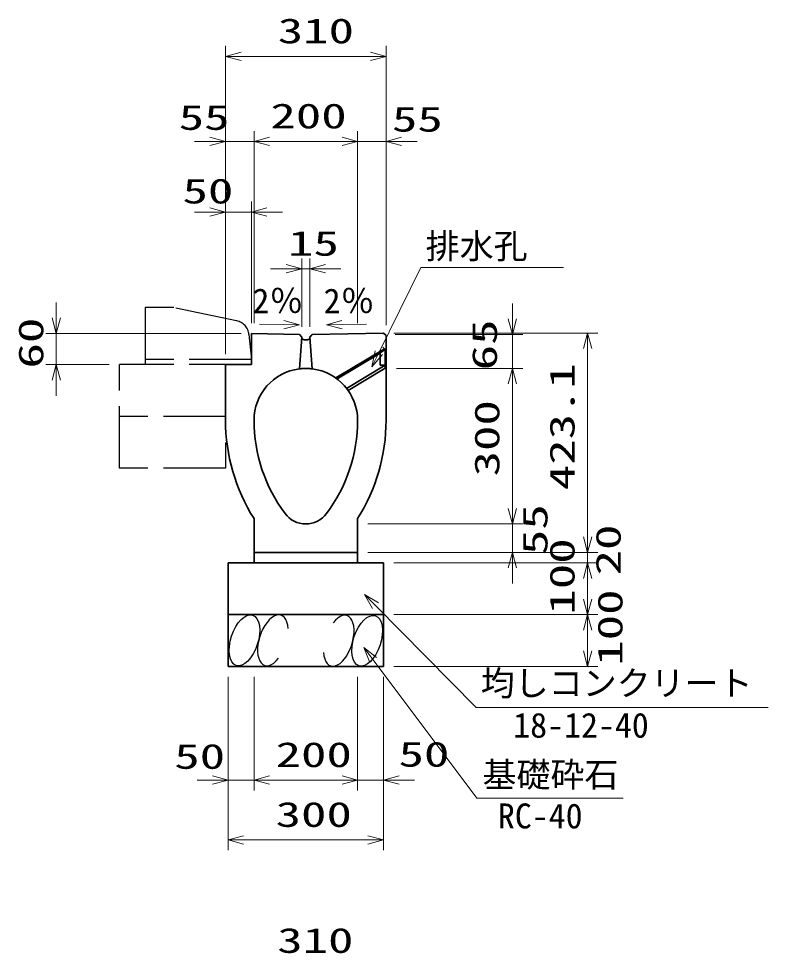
# Model space of a CAD drawing. Units: millimetres on the paper. Extents: x 15 to 1224, y 2 to 859.
# Drawn here: x 226.6 to 299, y 577.4 to 667.5 of the extents above; entities that cross this region are included whole.
import ezdxf
from ezdxf.enums import TextEntityAlignment as Align

# ---------------------------------------------------------------- set-up
doc = ezdxf.new("R2010")
doc.units = ezdxf.units.MM
doc.linetypes.add('DASHED', pattern=[7.5, 6, -1.5])
for name, color, linetype, lineweight in [('D-STR-DIM（寸法）', 7, 'Continuous', 13), ('D-STR-HTXT(均しCON-旗)', 7, 'Continuous', 13), ('D-STR-HTXT(基礎砕石-旗)', 7, 'Continuous', 13), ('D-STR-HTXT（WS-旗）', 7, 'Continuous', 13), ('D-STR-STRF(グリ)', 7, 'Continuous', 25), ('D-STR-STRF(歩車)', 7, 'DASHED', 25), ('D-STR（構造物WS）', 1, 'Continuous', 35), ('D-STR（構造物）', 1, 'Continuous', 35)]:
    doc.layers.add(name, color=color, linetype=linetype, lineweight=lineweight)
doc.styles.add('ＭＳ ゴシック', font='')
doc.styles.get('ＭＳ ゴシック').set_extended_font_data('MS Gothic')

# ---------------------------------------------------------------- blocks, each defined once
blk = doc.blocks.new('_Open30')
at = {"color": 7, "linetype": 'Continuous', "lineweight": 13}
for p, q in [((-1, 0.2679), (0, 0)), ((0, 0), (-1, -0.2679)), ((0, 0), (-1, 0))]:
    blk.add_line(p, q, dxfattribs=at)

msp = doc.modelspace()

# ---------------------------------------------------------------- linework, layer by layer
at = {"layer": 'D-STR-DIM（寸法）'}
for p, q in [((246.581, 656.693), (246.581, 664.902)), ((246.581, 656.693), (246.581, 664.902)), ((262.081, 656.693), (262.081, 664.902)), ((262.081, 656.693), (262.081, 664.902)), ((248.081, 663.902), (260.581, 663.902)), ((248.081, 663.902), (260.581, 663.902)), ((246.581, 635.161), (246.581, 656.693)), ((246.581, 635.161), (246.581, 656.693)), ((249.331, 638.156), (249.331, 656.693)), ((249.331, 638.156), (249.331, 656.693)), ((249.331, 638.156), (249.331, 656.693)), ((249.331, 638.156), (249.331, 656.693)), ((259.331, 638.156), (259.331, 656.693)), ((259.331, 638.156), (259.331, 656.693)), ((259.331, 638.156), (259.331, 656.693)), ((259.331, 638.156), (259.331, 656.693)), ((262.081, 637.961), (262.081, 656.693)), ((262.081, 637.961), (262.081, 656.693)), ((245.081, 655.693), (243.581, 655.693)), ((245.081, 655.693), (243.581, 655.693)), ((246.581, 655.693), (249.331, 655.693)), ((246.581, 655.693), (249.331, 655.693)), ((250.831, 655.693), (252.331, 655.693)), ((250.831, 655.693), (257.831, 655.693)), ((250.831, 655.693), (252.331, 655.693)), ((250.831, 655.693), (257.831, 655.693)), ((257.831, 655.693), (256.331, 655.693)), ((257.831, 655.693), (256.331, 655.693)), ((259.331, 655.693), (262.081, 655.693)), ((259.331, 655.693), (262.081, 655.693)), ((263.581, 655.693), (265.081, 655.693)), ((263.581, 655.693), (265.081, 655.693)), ((246.581, 635.161), (246.581, 649.884)), ((246.581, 635.161), (246.581, 649.884)), ((249.081, 638.161), (249.081, 649.884)), ((249.081, 638.161), (249.081, 649.884)), ((245.081, 648.884), (243.581, 648.884)), ((245.081, 648.884), (243.581, 648.884)), ((246.581, 648.884), (249.081, 648.884)), ((246.581, 648.884), (249.081, 648.884)), ((250.581, 648.884), (252.081, 648.884)), ((250.581, 648.884), (252.081, 648.884)), ((253.936, 637.812), (253.936, 644.406)), ((253.936, 637.812), (253.936, 644.406)), ((254.727, 637.796), (254.727, 644.406)), ((254.727, 637.796), (254.727, 644.406)), ((252.436, 643.406), (250.936, 643.406)), ((252.436, 643.406), (250.936, 643.406)), ((253.936, 643.406), (254.727, 643.406)), ((253.936, 643.406), (254.727, 643.406)), ((256.227, 643.406), (257.727, 643.406)), ((256.227, 643.406), (257.727, 643.406)), ((230.246, 638.661), (230.246, 640.161)), ((230.246, 638.661), (230.246, 640.161)), ((274.273, 638.568), (274.273, 640.068)), ((249.845, 638.076), (252.206, 638.028)), ((249.845, 638.076), (252.206, 638.028)), ((260.191, 638.071), (257.83, 638.024)), ((260.191, 638.071), (257.83, 638.024)), ((248.081, 637.161), (229.246, 637.161)), ((248.081, 637.161), (229.246, 637.161)), ((230.246, 634.161), (230.246, 637.161)), ((230.246, 634.161), (230.246, 637.161)), ((262.831, 637.206), (282.533, 637.206)), ((262.831, 637.206), (282.533, 637.206)), ((262.971, 637.068), (275.273, 637.068)), ((274.273, 633.791), (274.273, 637.068)), ((281.533, 617.541), (281.533, 635.706)), ((281.533, 617.541), (281.533, 635.706)), ((235.331, 634.161), (229.246, 634.161)), ((235.331, 634.161), (229.246, 634.161)), ((263.081, 633.791), (275.273, 633.791)), ((263.081, 633.791), (275.273, 633.791)), ((230.246, 632.661), (230.246, 631.161)), ((230.246, 632.661), (230.246, 631.161)), ((274.273, 620.291), (274.273, 632.291)), ((274.273, 632.291), (274.273, 630.791)), ((274.273, 620.291), (274.273, 621.791)), ((260.331, 618.791), (275.273, 618.791)), ((260.331, 618.791), (275.273, 618.791)), ((274.273, 616.041), (274.273, 618.791)), ((281.533, 617.541), (281.533, 619.041)), ((281.533, 617.541), (281.533, 619.041)), ((260.331, 616.041), (282.533, 616.041)), ((260.331, 616.041), (282.533, 616.041)), ((260.331, 616.041), (275.273, 616.041)), ((260.331, 616.041), (282.533, 616.041)), ((260.331, 616.041), (282.533, 616.041)), ((281.533, 615.041), (281.533, 616.041)), ((281.533, 615.041), (281.533, 616.041)), ((262.831, 615.041), (282.533, 615.041)), ((262.831, 615.041), (282.533, 615.041)), ((262.831, 615.041), (282.533, 615.041)), ((262.831, 615.041), (282.533, 615.041)), ((274.273, 614.541), (274.273, 613.041)), ((281.533, 611.541), (281.533, 613.541)), ((281.533, 613.541), (281.533, 612.041)), ((281.533, 611.541), (281.533, 613.541)), ((281.533, 613.541), (281.533, 612.041)), ((262.831, 610.041), (282.533, 610.041)), ((262.831, 610.041), (282.533, 610.041)), ((262.831, 610.041), (282.533, 610.041)), ((281.533, 606.541), (281.533, 608.541)), ((262.831, 605.041), (282.533, 605.041)), ((246.831, 604.041), (246.831, 593.074)), ((249.331, 604.041), (249.331, 593.074)), ((249.331, 604.041), (249.331, 593.074)), ((259.331, 604.041), (259.331, 593.074)), ((259.331, 604.041), (259.331, 593.074)), ((261.831, 604.041), (261.831, 593.074)), ((245.331, 594.074), (243.831, 594.074)), ((246.831, 594.074), (249.331, 594.074)), ((250.831, 594.074), (252.331, 594.074)), ((250.831, 594.074), (257.831, 594.074)), ((257.831, 594.074), (256.331, 594.074)), ((259.331, 594.074), (261.831, 594.074)), ((263.331, 594.074), (264.831, 594.074)), ((246.831, 593.074), (246.831, 587.3)), ((261.831, 593.074), (261.831, 587.3)), ((248.331, 588.3), (260.331, 588.3))]:
    msp.add_line(p, q, dxfattribs=at)
at = {"layer": 'D-STR-HTXT(均しCON-旗)'}
msp.add_lwpolyline([(298.979, 601.093), (270.771, 601.093), (261.048, 610.91)], dxfattribs=at)
at = {"layer": 'D-STR-HTXT(基礎砕石-旗)'}
msp.add_lwpolyline([(284.952, 592.344), (270.849, 592.344), (260.845, 605.67)], dxfattribs=at)
at = {"layer": 'D-STR-HTXT（WS-旗）'}
msp.add_lwpolyline([(279.208, 643.516), (265.419, 643.516), (261.378, 635.305)], dxfattribs=at)
at = {"layer": 'D-STR-STRF(グリ)'}
for centre, major_axis in [((248.406, 607.564), (0.79, 2.421)), ((260.255, 607.517), (-0.79, -2.421))]:
    msp.add_ellipse(centre, major_axis=major_axis, ratio=0.5139, dxfattribs=at)
for centre, major_axis in [((251.147, 607.564), (0.79, 2.421)), ((257.515, 607.517), (-0.79, -2.421))]:
    msp.add_ellipse(centre, major_axis=major_axis, ratio=0.5139, start_param=5.357556, end_param=10.375065, dxfattribs=at)
at = {"layer": 'D-STR-STRF(歩車)'}
for p, q in [((241.581, 639.661), (238.831, 639.661)), ((238.831, 639.661), (238.831, 634.161)), ((247.655, 638.386), (241.581, 639.661)), ((248.84, 637.068), (249.081, 634.661)), ((249.081, 634.161), (236.331, 634.161)), ((236.331, 624.161), (236.331, 634.161)), ((249.081, 634.661), (238.831, 634.661)), ((246.581, 634.161), (246.581, 624.161)), ((246.581, 629.161), (236.331, 629.161)), ((246.581, 624.161), (236.331, 624.161))]:
    msp.add_line(p, q, dxfattribs=at)
msp.add_arc((247.348, 636.918), 1.5, 5.71077, 78.15158, dxfattribs=at)
at = {"layer": 'D-STR（構造物WS）'}
for p, q in [((262.006, 635.611), (261.758, 635.858)), ((261.923, 635.694), (257.22, 632.872)), ((257.351, 632.776), (261.506, 635.268)), ((261.506, 635.311), (262.006, 635.611)), ((261.506, 634.111), (261.506, 635.311)), ((262.006, 633.811), (262.006, 635.611)), ((262.006, 634.111), (258.27, 631.869)), ((262.006, 634.111), (261.506, 634.111)), ((258.42, 631.668), (262.006, 633.819)), ((261.703, 633.636), (262.006, 633.811))]:
    msp.add_line(p, q, dxfattribs=at)
at = {"layer": 'D-STR（構造物）'}
for p, q in [((253.706, 637.068), (249.081, 637.161)), ((249.081, 637.161), (249.081, 634.161)), ((253.706, 637.068), (253.934, 636.814)), ((253.706, 637.068), (253.936, 636.812)), ((253.934, 636.814), (253.706, 633.752)), ((254.726, 636.814), (254.958, 633.751)), ((254.728, 636.814), (254.956, 637.068)), ((254.728, 636.814), (254.956, 637.068)), ((254.956, 637.068), (261.831, 637.206)), ((261.831, 637.206), (262.081, 636.961)), ((262.081, 636.961), (262.081, 628.791)), ((246.581, 634.161), (246.581, 628.791)), ((249.081, 634.161), (246.581, 634.161)), ((249.331, 619.301), (249.331, 616.041)), ((259.331, 616.041), (259.331, 619.301)), ((249.331, 615.041), (249.331, 617.131)), ((249.331, 616.041), (259.331, 616.041)), ((259.331, 615.996), (259.331, 614.996)), ((246.831, 615.041), (261.831, 615.041)), ((246.831, 615.041), (246.831, 605.041)), ((261.831, 605.041), (261.831, 615.041)), ((246.831, 610.041), (261.831, 610.041)), ((246.831, 605.041), (261.831, 605.041))]:
    msp.add_line(p, q, dxfattribs=at)
at = {"layer": 'D-STR（構造物）', "linetype": 'DASHED'}
for p in [(254.186, 636.564), (254.476, 636.564)]:
    msp.add_line(p, (254.331, 636.564), dxfattribs=at)
for centre, radius, start, end in [((254.184, 636.814), 0.25, 179.93762, 270), ((254.478, 636.814), 0.25, 270, 0.06238), ((254.33, 628.78), 5.011, 82.82494, 97.15522)]:
    msp.add_arc(centre, radius, start, end, dxfattribs=at)
at = {"layer": 'D-STR（構造物）'}
for centre, radius, start, end in [((254.331, 628.791), 5, 97.18519, 179.99805), ((254.331, 628.791), 5, 0, 82.81926), ((264.331, 628.791), 17.75, 180, 212.32053), ((264.331, 628.791), 15, 180, 216.86989), ((244.331, 628.791), 15, 323.1301, 0), ((244.331, 628.791), 17.75, 327.67947, 0), ((254.331, 621.291), 2.5, 216.86987, 323.13013)]:
    msp.add_arc(centre, radius, start, end, dxfattribs=at)

# ---------------------------------------------------------------- block references
at = {"layer": 'D-STR-DIM（寸法）', "xscale": 1.5, "yscale": 1.5}
for p, rotation in [((246.581, 663.902), 180), ((246.581, 663.902), 180), ((249.331, 655.693), 180), ((249.331, 655.693), 180), ((249.331, 655.693), 180), ((249.331, 655.693), 180), ((262.081, 655.693), 180), ((262.081, 655.693), 180), ((249.081, 648.884), 180), ((249.081, 648.884), 180), ((254.727, 643.406), 180), ((254.727, 643.406), 180), ((230.246, 637.161), 270), ((230.246, 637.161), 270), ((253.706, 637.998), 358.85424), ((253.706, 637.998), 358.85424), ((256.33, 637.994), 181.14576), ((256.33, 637.994), 181.14576), ((274.273, 637.068), 270), ((281.533, 637.206), 90), ((281.533, 637.206), 90), ((230.246, 634.161), 90), ((230.246, 634.161), 90), ((274.273, 633.791), 90), ((274.273, 633.791), 90), ((274.273, 618.791), 270), ((274.273, 618.791), 270), ((281.533, 616.041), 270), ((281.533, 616.041), 270), ((281.533, 616.041), 270), ((281.533, 616.041), 270), ((274.273, 616.041), 90), ((281.533, 615.041), 90), ((281.533, 615.041), 90), ((281.533, 615.041), 90), ((281.533, 615.041), 90), ((281.533, 610.041), 270), ((281.533, 610.041), 270), ((281.533, 610.041), 90), ((281.533, 605.041), 270), ((249.331, 594.074), 180), ((249.331, 594.074), 180), ((261.831, 594.074), 180), ((246.831, 588.3), 180)]:
    msp.add_blockref('_Open30', p, dxfattribs=dict(at, rotation=rotation))
for p in [(262.081, 663.902), (262.081, 663.902), (246.581, 655.693), (246.581, 655.693), (259.331, 655.693), (259.331, 655.693), (259.331, 655.693), (259.331, 655.693), (246.581, 648.884), (246.581, 648.884), (253.936, 643.406), (253.936, 643.406), (246.831, 594.074), (259.331, 594.074), (259.331, 594.074), (261.831, 588.3)]:
    msp.add_blockref('_Open30', p, dxfattribs=at)
at = {"layer": 'D-STR-HTXT(均しCON-旗)', "xscale": 1.5, "yscale": 1.5, "rotation": 134.72505}
msp.add_blockref('_Open30', (259.992, 611.976), dxfattribs=at)
at = {"layer": 'D-STR-HTXT(基礎砕石-旗)', "xscale": 1.5, "yscale": 1.5, "rotation": 126.89552}
msp.add_blockref('_Open30', (259.944, 606.87), dxfattribs=at)
at = {"layer": 'D-STR-HTXT（WS-旗）', "xscale": 1.5, "yscale": 1.5, "rotation": 243.798}
msp.add_blockref('_Open30', (260.716, 633.959), dxfattribs=at)

# ---------------------------------------------------------------- texts
at = {"layer": 'D-STR-DIM（寸法）', "style": 'ＭＳ ゴシック', "width": 1.5}
for s, p in [('310', (251.622, 664.439)), ('310', (251.622, 664.439)), ('200', (250.914, 656.231)), ('200', (250.914, 656.231)), ('55', (242.062, 656.087)), ('55', (242.062, 656.087)), ('55', (262.646, 655.917)), ('55', (262.646, 655.917)), ('50', (242.43, 648.986)), ('50', (242.43, 648.986)), ('15', (252.618, 643.943)), ('15', (252.618, 643.943)), ('50', (241.633, 594.441)), ('200', (251.414, 594.611)), ('50', (263.283, 594.649)), ('300', (251.414, 588.838)), ('310', (251.571, 576.681))]:
    msp.add_text(s, height=2.405, dxfattribs=at).set_placement(p, align=Align.BOTTOM_LEFT)
at = {"layer": 'D-STR-DIM（寸法）', "style": 'ＭＳ ゴシック'}
for rotation, p in [(0.01, (249.178, 638.387)), (0.01, (249.178, 638.387)), (359.99, (256.046, 638.383)), (359.99, (256.046, 638.383))]:
    msp.add_text('2％', height=2.405, rotation=rotation, dxfattribs=at).set_placement(p, align=Align.BOTTOM_LEFT)
at = {"layer": 'D-STR-DIM（寸法）', "style": 'ＭＳ ゴシック', "width": 1.5}
for s, p in [('60', (229.709, 633.786)), ('60', (229.709, 633.786)), ('65', (273.507, 633.612)), ('423.1', (280.996, 622.04)), ('423.1', (280.996, 622.04)), ('300', (273.736, 623.374)), ('55', (278.382, 615.783)), ('20', (285.448, 613.823)), ('20', (285.448, 613.823)), ('100', (280.996, 610.041)), ('100', (280.996, 610.041)), ('100', (285.62, 605.108))]:
    msp.add_text(s, height=2.405, rotation=90, dxfattribs=at).set_placement(p, align=Align.BOTTOM_LEFT)
at = {"layer": 'D-STR-HTXT(均しCON-旗)', "style": 'ＭＳ ゴシック'}
for s, p in [('均しコンクリート', (271.218, 601.504)), ('18-12-40', (274.352, 597.443))]:
    msp.add_text(s, height=2.405, dxfattribs=at).set_placement(p, align=Align.BOTTOM_LEFT)
at = {"layer": 'D-STR-HTXT(基礎砕石-旗)', "style": 'ＭＳ ゴシック'}
for s, p in [('基礎砕石', (271.384, 592.678)), ('RC-40', (272.872, 588.693))]:
    msp.add_text(s, height=2.405, dxfattribs=at).set_placement(p, align=Align.BOTTOM_LEFT)
at = {"layer": 'D-STR-HTXT（WS-旗）', "style": 'ＭＳ ゴシック'}
msp.add_text('排水孔', height=2.405, dxfattribs=at).set_placement((265.9, 643.668), align=Align.BOTTOM_LEFT)

doc.saveas('drawing.dxf')
